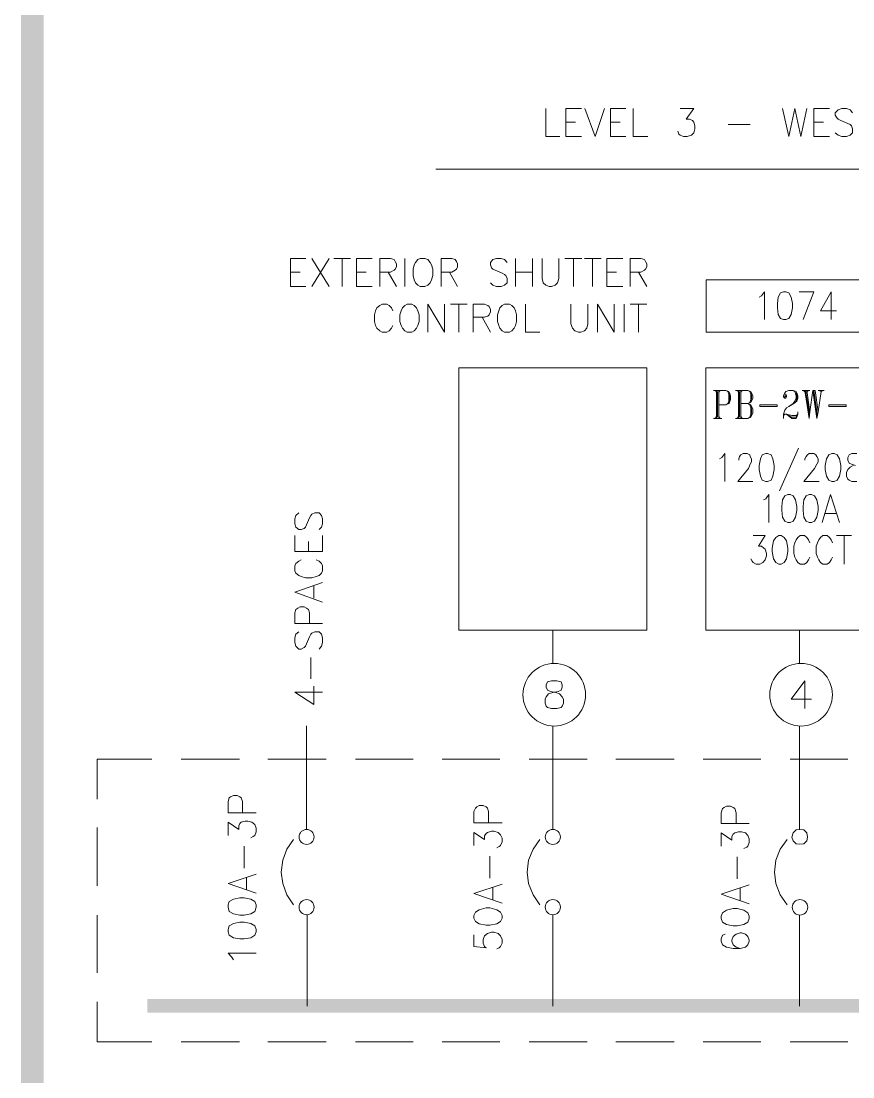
# Model space of a CAD drawing. Header units: inches. Extents: x 0.9 to 46, y 0.8 to 32.4.
# Drawn here: x 1.538 to 3.869, y 14.046 to 17.005 of the extents above; entities that cross this region are included whole.
import ezdxf

# ---------------------------------------------------------------- set-up
doc = ezdxf.new("R2010")
doc.units = ezdxf.units.IN
doc.header["$MEASUREMENT"] = 0
doc.layers.add('PDF_Geometry', color=7, linetype='Continuous')
doc.layers.add('PDF_Solid Fills', color=7, linetype='Continuous')

msp = doc.modelspace()

# ---------------------------------------------------------------- linework, layer by layer
at = {"layer": 'PDF_Geometry', "color": 8, "lineweight": 20, "true_color": 0x808080}
for points in [[(3.0083, 16.7597), (3.0083, 16.6814), (3.0483, 16.6814)], [(3.1083, 16.6814), (3.0649, 16.6814), (3.0649, 16.7597), (3.1083, 16.7597)], [(3.1183, 16.7597), (3.1466, 16.6814), (3.1733, 16.7597)], [(3.2333, 16.6814), (3.1899, 16.6814), (3.1899, 16.7597), (3.2333, 16.7597)], [(3.2533, 16.7597), (3.2533, 16.6814), (3.2949, 16.6814)], [(3.3849, 16.7597), (3.4233, 16.7597), (3.4016, 16.7297), (3.4116, 16.7297), (3.4199, 16.7264), (3.4233, 16.7214), (3.4266, 16.7113), (3.4266, 16.703), (3.4233, 16.6913), (3.4166, 16.6847), (3.4049, 16.6814), (3.3949, 16.6814), (3.3849, 16.6847), (3.3816, 16.688), (3.3783, 16.6964)], [(3.6716, 16.7597), (3.6899, 16.6814), (3.7066, 16.7597), (3.7233, 16.6814), (3.7399, 16.7597)], [(3.8033, 16.6814), (3.7599, 16.6814), (3.7599, 16.7597), (3.8033, 16.7597)], [(3.8683, 16.748), (3.8616, 16.7564), (3.8516, 16.7597), (3.8383, 16.7597), (3.8283, 16.7564), (3.8199, 16.748), (3.8199, 16.7414), (3.8249, 16.733), (3.8283, 16.7297), (3.8349, 16.7264), (3.8549, 16.718), (3.8616, 16.7147), (3.8649, 16.7113), (3.8683, 16.703), (3.8683, 16.6913), (3.8616, 16.6847), (3.8516, 16.6814), (3.8383, 16.6814), (3.8283, 16.6847), (3.8199, 16.6913)], [(3.0649, 16.7214), (3.0916, 16.7214)], [(3.1899, 16.7214), (3.2166, 16.7214)], [(3.5199, 16.7147), (3.5816, 16.7147)], [(3.7599, 16.7214), (3.7866, 16.7214)], [(41.7374, 16.5897), (2.7, 16.5897)]]:
    msp.add_lwpolyline(points, dxfattribs=at)
at = {"layer": 'PDF_Geometry', "lineweight": 9}
for points in [[(2.3366, 16.2614), (2.2933, 16.2614), (2.2933, 16.3397), (2.3366, 16.3397)], [(2.3533, 16.3397), (2.4016, 16.2614)], [(2.4016, 16.3397), (2.3533, 16.2614)], [(2.415, 16.3397), (2.4616, 16.3397)], [(2.4383, 16.3397), (2.4383, 16.2614)], [(2.5216, 16.2614), (2.4783, 16.2614), (2.4783, 16.3397), (2.5216, 16.3397)], [(2.5433, 16.2614), (2.5433, 16.3397), (2.5733, 16.3397), (2.5833, 16.3364), (2.5866, 16.3314), (2.59, 16.3247), (2.59, 16.3164), (2.5866, 16.3097), (2.5833, 16.3064), (2.5733, 16.3014), (2.5433, 16.3014)], [(2.6133, 16.3397), (2.6133, 16.2614)], [(2.715, 16.2614), (2.715, 16.3397), (2.7449, 16.3397), (2.7549, 16.3364), (2.7583, 16.3314), (2.7616, 16.3247), (2.7616, 16.3164), (2.7583, 16.3097), (2.7549, 16.3064), (2.7449, 16.3014), (2.715, 16.3014)], [(2.9, 16.328), (2.8933, 16.3364), (2.8833, 16.3397), (2.87, 16.3397), (2.8599, 16.3364), (2.8533, 16.328), (2.8533, 16.3214), (2.8566, 16.313), (2.8599, 16.3097), (2.8666, 16.3064), (2.8866, 16.298), (2.8933, 16.2947), (2.8966, 16.2914), (2.9, 16.283), (2.9, 16.2714), (2.8933, 16.2647), (2.8833, 16.2614), (2.87, 16.2614), (2.8599, 16.2647), (2.8533, 16.2714)], [(2.9233, 16.3397), (2.9233, 16.2614)], [(2.9716, 16.3397), (2.9716, 16.2614)], [(2.9983, 16.3397), (2.9983, 16.283), (3.0016, 16.2714), (3.0083, 16.2647), (3.0183, 16.2614), (3.0249, 16.2614), (3.0349, 16.2647), (3.0416, 16.2714), (3.0449, 16.283), (3.0449, 16.3397)], [(3.0616, 16.3397), (3.1099, 16.3397)], [(3.0866, 16.3397), (3.0866, 16.2614)], [(3.1166, 16.3397), (3.1633, 16.3397)], [(3.1399, 16.3397), (3.1399, 16.2614)], [(3.2249, 16.2614), (3.1799, 16.2614), (3.1799, 16.3397), (3.2249, 16.3397)], [(3.2449, 16.2614), (3.2449, 16.3397), (3.275, 16.3397), (3.2849, 16.3364), (3.2883, 16.3314), (3.2916, 16.3247), (3.2916, 16.3164), (3.2883, 16.3097), (3.2849, 16.3064), (3.275, 16.3014), (3.2449, 16.3014)], [(2.2933, 16.3014), (2.32, 16.3014)], [(2.4783, 16.3014), (2.505, 16.3014)], [(2.5666, 16.3014), (2.59, 16.2614)], [(2.7383, 16.3014), (2.7616, 16.2614)], [(2.9233, 16.3014), (2.9716, 16.3014)], [(3.1799, 16.3014), (3.2066, 16.3014)], [(3.2683, 16.3014), (3.2916, 16.2614)], [(3.6066, 16.2314), (3.6133, 16.2347), (3.6216, 16.2464), (3.6216, 16.1681)], [(3.7299, 16.1681), (3.7599, 16.2464), (3.7183, 16.2464)], [(3.8083, 16.1681), (3.8083, 16.2464), (3.7783, 16.193), (3.8233, 16.193)], [(2.5799, 16.193), (2.5766, 16.2014), (2.57, 16.208), (2.5633, 16.2114), (2.55, 16.2114), (2.5433, 16.208), (2.535, 16.2014), (2.5316, 16.193), (2.5283, 16.1814), (2.5283, 16.163), (2.5316, 16.1514), (2.535, 16.1447), (2.5433, 16.1364), (2.55, 16.1331), (2.5633, 16.1331), (2.57, 16.1364), (2.5766, 16.1447), (2.5799, 16.1514)], [(2.6783, 16.1331), (2.6783, 16.2114), (2.7249, 16.1331), (2.7249, 16.2114)], [(2.7416, 16.2114), (2.7883, 16.2114)], [(2.765, 16.2114), (2.765, 16.1331)], [(2.8049, 16.1331), (2.8049, 16.2114), (2.8366, 16.2114), (2.8466, 16.208), (2.85, 16.2047), (2.8533, 16.1964), (2.8533, 16.1897), (2.85, 16.1814), (2.8466, 16.178), (2.8366, 16.1747), (2.8049, 16.1747)], [(2.9516, 16.2114), (2.9516, 16.1331), (2.9916, 16.1331)], [(3.0783, 16.2114), (3.0783, 16.1564), (3.0833, 16.1447), (3.0899, 16.1364), (3.1, 16.1331), (3.1066, 16.1331), (3.1166, 16.1364), (3.1233, 16.1447), (3.1266, 16.1564), (3.1266, 16.2114)], [(3.1533, 16.1331), (3.1533, 16.2114), (3.2, 16.1331), (3.2, 16.2114)], [(3.2283, 16.2114), (3.2283, 16.1331)], [(3.2449, 16.2114), (3.2916, 16.2114)], [(3.2683, 16.2114), (3.2683, 16.1331)], [(2.8299, 16.1747), (2.8533, 16.1331)], [(3.4783, 15.9697), (3.5133, 15.9697), (3.5216, 15.9664), (3.5233, 15.9631), (3.5266, 15.9547), (3.5266, 15.9447), (3.5233, 15.9364), (3.5216, 15.933), (3.5133, 15.9297), (3.4933, 15.9297)], [(3.4816, 15.9697), (3.4866, 15.9664)], [(3.4849, 15.9697), (3.4866, 15.9631)], [(3.4866, 15.9697), (3.4866, 15.8914)], [(3.4899, 15.9664), (3.4899, 15.8947)], [(3.4933, 15.9697), (3.4933, 15.8914)], [(3.4949, 15.9697), (3.4933, 15.9631)], [(3.4983, 15.9697), (3.4933, 15.9664)], [(3.5133, 15.9697), (3.5183, 15.9664), (3.5216, 15.9597), (3.5216, 15.9397), (3.5183, 15.933), (3.5133, 15.9297)], [(3.5216, 15.9631), (3.5233, 15.9547), (3.5233, 15.9447), (3.5216, 15.9364)], [(3.5399, 15.9697), (3.5749, 15.9697), (3.5833, 15.9664), (3.585, 15.9631), (3.5883, 15.9547), (3.5883, 15.948), (3.585, 15.9397), (3.5833, 15.9364), (3.5749, 15.933), (3.5833, 15.9297), (3.585, 15.9247), (3.5883, 15.918), (3.5883, 15.9064), (3.585, 15.8997), (3.5833, 15.8947), (3.5749, 15.8914), (3.5399, 15.8914)], [(3.5433, 15.9697), (3.5483, 15.9664)], [(3.5466, 15.9697), (3.5483, 15.9631)], [(3.5483, 15.9697), (3.5483, 15.8914)], [(3.5516, 15.9664), (3.5516, 15.8947)], [(3.5549, 15.9697), (3.5549, 15.8914)], [(3.5749, 15.9697), (3.5799, 15.9664), (3.5833, 15.9597), (3.5833, 15.9447), (3.5799, 15.9364), (3.5749, 15.933), (3.5549, 15.933)], [(3.5583, 15.9697), (3.5549, 15.9631)], [(3.5599, 15.9697), (3.5549, 15.9664)], [(3.5833, 15.9631), (3.585, 15.9547), (3.585, 15.948), (3.5833, 15.9397)], [(3.6783, 15.9597), (3.6816, 15.9597), (3.6833, 15.9547), (3.6833, 15.9514), (3.6816, 15.948), (3.6783, 15.948), (3.6749, 15.9514), (3.6749, 15.9547), (3.6783, 15.9631), (3.6816, 15.9664), (3.6899, 15.9697), (3.7016, 15.9697), (3.7099, 15.9664), (3.7116, 15.9631), (3.7149, 15.9547), (3.7149, 15.948), (3.7116, 15.9397), (3.7033, 15.933), (3.6899, 15.9247), (3.6833, 15.9214), (3.6783, 15.9147), (3.6749, 15.903), (3.6749, 15.8914)], [(3.7016, 15.9697), (3.7066, 15.9664), (3.7099, 15.9547), (3.7099, 15.948), (3.7066, 15.9397), (3.7016, 15.933), (3.6899, 15.9247)], [(3.7099, 15.9631), (3.7116, 15.9547), (3.7116, 15.948), (3.7099, 15.9397)], [(3.7266, 15.9697), (3.7483, 15.9697)], [(3.7283, 15.9697), (3.7366, 15.9664)], [(3.7316, 15.9697), (3.7366, 15.9631)], [(3.7349, 15.9697), (3.7466, 15.8914), (3.7466, 15.9097), (3.7366, 15.9697)], [(3.7399, 15.9697), (3.7483, 15.9097), (3.7566, 15.9697), (3.7683, 15.8914), (3.7683, 15.9097), (3.7599, 15.9697)], [(3.7433, 15.9697), (3.7399, 15.9631)], [(3.7466, 15.9697), (3.7399, 15.9664)], [(3.7566, 15.9697), (3.7633, 15.9697), (3.7716, 15.9097), (3.7799, 15.9664)], [(3.7716, 15.9697), (3.7883, 15.9697)], [(3.7733, 15.9697), (3.7799, 15.9664), (3.7849, 15.9697)], [(3.5749, 15.933), (3.5799, 15.9297), (3.5833, 15.9214), (3.5833, 15.903), (3.5799, 15.8947), (3.5749, 15.8914)], [(3.5833, 15.9247), (3.585, 15.918), (3.585, 15.9064), (3.5833, 15.8997)], [(3.4783, 15.8914), (3.5016, 15.8914)], [(3.4866, 15.8947), (3.4816, 15.8914)], [(3.4866, 15.8997), (3.4849, 15.8914)], [(3.4933, 15.8997), (3.4949, 15.8914)], [(3.4933, 15.8947), (3.4983, 15.8914)], [(3.5483, 15.8947), (3.5433, 15.8914)], [(3.5483, 15.8997), (3.5466, 15.8914)], [(3.5549, 15.8997), (3.5583, 15.8914)], [(3.5549, 15.8947), (3.5599, 15.8914)], [(3.6749, 15.8997), (3.6783, 15.903), (3.6833, 15.903), (3.6983, 15.8997), (3.7099, 15.8997), (3.7149, 15.903)], [(3.7149, 15.9097), (3.7149, 15.903), (3.7116, 15.8947), (3.7099, 15.8914), (3.6983, 15.8914), (3.6833, 15.903), (3.6983, 15.8947), (3.7099, 15.8947), (3.7116, 15.8997)], [(3.7483, 15.9097), (3.7466, 15.8914)], [(3.7716, 15.9097), (3.7683, 15.8914)], [(3.7166, 15.808), (3.6633, 15.688)], [(3.4949, 15.778), (3.5016, 15.7814), (3.5099, 15.793), (3.5099, 15.7147)], [(3.5499, 15.7747), (3.5499, 15.778), (3.5516, 15.7847), (3.5549, 15.7897), (3.5616, 15.793), (3.5733, 15.793), (3.5799, 15.7897), (3.5816, 15.7847), (3.585, 15.778), (3.585, 15.7697), (3.5816, 15.763), (3.5766, 15.7514), (3.5466, 15.7147), (3.5883, 15.7147)], [(3.7349, 15.7747), (3.7349, 15.778), (3.7383, 15.7847), (3.7416, 15.7897), (3.7466, 15.793), (3.7599, 15.793), (3.7649, 15.7897), (3.7683, 15.7847), (3.7716, 15.778), (3.7716, 15.7697), (3.7683, 15.763), (3.7616, 15.7514), (3.7316, 15.7147), (3.7749, 15.7147)], [(3.8799, 15.793), (3.8666, 15.793), (3.8583, 15.7897), (3.8549, 15.7814), (3.8549, 15.7747), (3.8583, 15.7664), (3.8649, 15.763), (3.8766, 15.7597)], [(3.8799, 15.7147), (3.8666, 15.7147), (3.8583, 15.7181), (3.8549, 15.7214), (3.8516, 15.7297), (3.8516, 15.7397), (3.8549, 15.748), (3.8616, 15.7547), (3.8699, 15.7597)], [(3.6183, 15.6631), (3.6249, 15.6664), (3.6333, 15.678), (3.6333, 15.5997)], [(3.7833, 15.5997), (3.8066, 15.678), (3.8316, 15.5997)], [(2.3166, 15.6264), (2.3083, 15.6197), (2.305, 15.6097), (2.305, 15.5964), (2.3083, 15.5864), (2.3166, 15.5797), (2.3233, 15.5797), (2.3316, 15.583), (2.335, 15.5864), (2.3383, 15.5931), (2.3466, 15.6131), (2.35, 15.6197), (2.3533, 15.623), (2.3616, 15.6264), (2.3733, 15.6264), (2.38, 15.6197), (2.3833, 15.6097), (2.3833, 15.5964), (2.38, 15.5864), (2.3733, 15.5797)], [(3.7916, 15.6247), (3.8216, 15.6247)], [(2.3833, 15.5631), (2.3833, 15.518), (2.305, 15.518), (2.305, 15.5631)], [(3.5899, 15.5631), (3.6233, 15.5631), (3.6049, 15.5331), (3.6133, 15.5331), (3.6199, 15.5281), (3.6233, 15.5247), (3.6266, 15.5131), (3.6266, 15.5064), (3.6233, 15.4947), (3.6166, 15.488), (3.6083, 15.483), (3.5983, 15.483), (3.5899, 15.488), (3.5866, 15.4914), (3.5833, 15.498)], [(3.7483, 15.5431), (3.7449, 15.5514), (3.7399, 15.5581), (3.7333, 15.5631), (3.7216, 15.5631), (3.7149, 15.5581), (3.7099, 15.5514), (3.7066, 15.5431), (3.7033, 15.5331), (3.7033, 15.5131), (3.7066, 15.503), (3.7099, 15.4947), (3.7149, 15.488), (3.7216, 15.483), (3.7333, 15.483), (3.7399, 15.488), (3.7449, 15.4947), (3.7483, 15.503)], [(3.8116, 15.5431), (3.8083, 15.5514), (3.8033, 15.5581), (3.7966, 15.5631), (3.7849, 15.5631), (3.7783, 15.5581), (3.7733, 15.5514), (3.7699, 15.5431), (3.7666, 15.5331), (3.7666, 15.5131), (3.7699, 15.503), (3.7733, 15.4947), (3.7783, 15.488), (3.7849, 15.483), (3.7966, 15.483), (3.8033, 15.488), (3.8083, 15.4947), (3.8116, 15.503)], [(3.8233, 15.5631), (3.8649, 15.5631)], [(3.8449, 15.5631), (3.8449, 15.483)], [(2.3433, 15.518), (2.3433, 15.5464)], [(2.3233, 15.4947), (2.3166, 15.4914), (2.3083, 15.4847), (2.305, 15.4781), (2.305, 15.4647), (2.3083, 15.4581), (2.3166, 15.4514), (2.3233, 15.4481), (2.335, 15.4447), (2.3533, 15.4447), (2.365, 15.4481), (2.3733, 15.4514), (2.38, 15.4581), (2.3833, 15.4647), (2.3833, 15.4781), (2.38, 15.4847), (2.3733, 15.4914), (2.365, 15.4947)], [(2.3833, 15.3764), (2.305, 15.4047), (2.3833, 15.4314)], [(2.3583, 15.3881), (2.3583, 15.4214)], [(2.3833, 15.3164), (2.305, 15.3164), (2.305, 15.3464), (2.3083, 15.3564), (2.3133, 15.3597), (2.32, 15.363), (2.3316, 15.363), (2.3383, 15.3597), (2.3433, 15.3564), (2.3466, 15.3464), (2.3466, 15.3164)], [(3.0283, 15.2047), (3.0283, 15.2981)], [(3.7199, 15.2047), (3.7199, 15.2981)], [(2.3166, 15.293), (2.3083, 15.2864), (2.305, 15.2764), (2.305, 15.2631), (2.3083, 15.2531), (2.3166, 15.2447), (2.3233, 15.2447), (2.3316, 15.2497), (2.335, 15.2531), (2.3383, 15.2597), (2.3466, 15.2797), (2.35, 15.2864), (2.3533, 15.2897), (2.3616, 15.293), (2.3733, 15.293), (2.38, 15.2864), (2.3833, 15.2764), (2.3833, 15.2631), (2.38, 15.2531), (2.3733, 15.2447)], [(2.35, 15.1614), (2.35, 15.2214)], [(3.7349, 15.0781), (3.7349, 15.1564), (3.6966, 15.1047), (3.7533, 15.1047)], [(2.3833, 15.1247), (2.305, 15.1247), (2.3583, 15.0897), (2.3583, 15.1414)], [(2.3383, 14.7397), (2.3383, 15.0297)], [(3.0283, 14.7397), (3.0283, 15.0297)], [(3.7199, 14.7397), (3.7199, 15.0297)], [(1.7516, 14.8247), (1.7516, 14.9364), (1.905, 14.9364)], [(1.9866, 14.9364), (2.15, 14.9364)], [(2.23, 14.9364), (2.3933, 14.9364)], [(2.475, 14.9364), (2.6366, 14.9364)], [(2.7183, 14.9364), (2.88, 14.9364)], [(2.9616, 14.9364), (3.1249, 14.9364)], [(3.2049, 14.9364), (3.3683, 14.9364)], [(3.4499, 14.9364), (3.6116, 14.9364)], [(3.6933, 14.9364), (3.8549, 14.9364)], [(2.1966, 14.7864), (2.1183, 14.7864), (2.1183, 14.8181), (2.1216, 14.828), (2.125, 14.8314), (2.1333, 14.8347), (2.1433, 14.8347), (2.1516, 14.8314), (2.155, 14.828), (2.1583, 14.8181), (2.1583, 14.7864)], [(2.8866, 14.758), (2.8066, 14.758), (2.8066, 14.7897), (2.8116, 14.7997), (2.815, 14.8031), (2.8216, 14.8064), (2.8333, 14.8064), (2.8416, 14.8031), (2.845, 14.7997), (2.8483, 14.7897), (2.8483, 14.758)], [(3.5783, 14.7564), (3.4999, 14.7564), (3.4999, 14.7864), (3.5033, 14.7981), (3.5083, 14.8014), (3.5149, 14.8047), (3.5266, 14.8047), (3.5333, 14.8014), (3.5383, 14.7981), (3.5416, 14.7864), (3.5416, 14.7564)], [(2.1183, 14.723), (2.1183, 14.7597), (2.1483, 14.7397), (2.1483, 14.7497), (2.1516, 14.7564), (2.155, 14.7597), (2.1666, 14.7631), (2.1733, 14.7631), (2.185, 14.7597), (2.1933, 14.7531), (2.1966, 14.7431), (2.1966, 14.7331), (2.1933, 14.723), (2.1883, 14.7197), (2.1816, 14.7164)], [(1.7516, 14.5814), (1.7516, 14.7447)], [(2.8066, 14.6947), (2.8066, 14.7314), (2.8366, 14.7114), (2.8366, 14.7214), (2.8416, 14.7281), (2.845, 14.7314), (2.8566, 14.7347), (2.8633, 14.7347), (2.875, 14.7314), (2.8816, 14.7247), (2.8866, 14.7148), (2.8866, 14.7047), (2.8816, 14.6947), (2.8783, 14.6914), (2.8716, 14.6881)], [(3.4999, 14.6931), (3.4999, 14.7297), (3.53, 14.7097), (3.53, 14.7197), (3.5333, 14.7264), (3.5383, 14.7297), (3.5483, 14.7331), (3.5566, 14.7331), (3.5683, 14.7297), (3.5749, 14.723), (3.5783, 14.7131), (3.5783, 14.7031), (3.5749, 14.6931), (3.5716, 14.6897), (3.5633, 14.6864)], [(2.3016, 14.7114), (2.2833, 14.6847), (2.2716, 14.6531), (2.2666, 14.6197), (2.2716, 14.5881), (2.2833, 14.5564), (2.3016, 14.5281)], [(2.9916, 14.7114), (2.9733, 14.6847), (2.96, 14.6531), (2.9566, 14.6197), (2.96, 14.5881), (2.9733, 14.5564), (2.9916, 14.5281)], [(3.6849, 14.7114), (3.6649, 14.6847), (3.6533, 14.6531), (3.6499, 14.6197), (3.6533, 14.5881), (3.6649, 14.5564), (3.6849, 14.5281)], [(2.1633, 14.6314), (2.1633, 14.6931)], [(2.8516, 14.6031), (2.8516, 14.6647)], [(3.5449, 14.6014), (3.5449, 14.6631)], [(2.1966, 14.5614), (2.1183, 14.5881), (2.1966, 14.6147)], [(2.17, 14.5714), (2.17, 14.6047)], [(2.8866, 14.5331), (2.8066, 14.5597), (2.8866, 14.5864)], [(3.5783, 14.5314), (3.4999, 14.5581), (3.5783, 14.5847)], [(2.8599, 14.5431), (2.8599, 14.5764)], [(3.5533, 14.5414), (3.5533, 14.5747)], [(1.7516, 14.3381), (1.7516, 14.4997)], [(2.34, 14.4997), (2.34, 14.2447)], [(3.0283, 14.4997), (3.0283, 14.2447)], [(3.7199, 14.4997), (3.7199, 14.2447)], [(2.8066, 14.4447), (2.8066, 14.4114), (2.8416, 14.4081), (2.8366, 14.4114), (2.8333, 14.4214), (2.8333, 14.4314), (2.8366, 14.4414), (2.845, 14.4481), (2.8566, 14.4514), (2.8633, 14.4514), (2.875, 14.4481), (2.8816, 14.4414), (2.8866, 14.4314), (2.8866, 14.4214), (2.8816, 14.4114), (2.8783, 14.4081), (2.8716, 14.4048)], [(3.5116, 14.4464), (3.5033, 14.4431), (3.4999, 14.4331), (3.4999, 14.4264), (3.5033, 14.4164), (3.5149, 14.4097), (3.5333, 14.4064), (3.5533, 14.4064), (3.5683, 14.4097), (3.5749, 14.4164), (3.5783, 14.4264), (3.5783, 14.4297), (3.5749, 14.4397), (3.5683, 14.4464), (3.5566, 14.4497), (3.5533, 14.4497), (3.5416, 14.4464), (3.5333, 14.4397), (3.53, 14.4297), (3.53, 14.4264), (3.5333, 14.4164), (3.5416, 14.4097), (3.5533, 14.4064)], [(2.1333, 14.3747), (2.1283, 14.3831), (2.1183, 14.3931), (2.1966, 14.3931)], [(1.905, 14.1448), (1.7516, 14.1448), (1.7516, 14.2564)], [(2.15, 14.1448), (1.9866, 14.1448)], [(2.3933, 14.1448), (2.23, 14.1448)], [(2.6366, 14.1448), (2.475, 14.1448)], [(2.88, 14.1448), (2.7183, 14.1448)], [(3.1249, 14.1448), (2.9616, 14.1448)], [(3.3683, 14.1448), (3.2049, 14.1448)], [(3.6116, 14.1448), (3.4499, 14.1448)], [(3.8549, 14.1448), (3.6933, 14.1448)]]:
    msp.add_lwpolyline(points, dxfattribs=at)
for points in [[(2.6566, 16.3397), (2.65, 16.3364), (2.6433, 16.328), (2.6399, 16.3214), (2.6366, 16.3097), (2.6366, 16.2914), (2.6399, 16.2797), (2.6433, 16.2714), (2.65, 16.2647), (2.6566, 16.2614), (2.67, 16.2614), (2.6783, 16.2647), (2.685, 16.2714), (2.6883, 16.2797), (2.6916, 16.2914), (2.6916, 16.3097), (2.6883, 16.3214), (2.685, 16.328), (2.6783, 16.3364), (2.67, 16.3397)], [(3.4583, 16.2797), (3.9866, 16.2797), (3.9866, 16.1331), (3.4583, 16.1331)], [(3.6749, 16.2464), (3.6666, 16.243), (3.6599, 16.2314), (3.6583, 16.213), (3.6583, 16.2014), (3.6599, 16.183), (3.6666, 16.1714), (3.6749, 16.1681), (3.6816, 16.1681), (3.6899, 16.1714), (3.6966, 16.183), (3.6999, 16.2014), (3.6999, 16.213), (3.6966, 16.2314), (3.6899, 16.243), (3.6816, 16.2464)], [(2.62, 16.2114), (2.6133, 16.208), (2.6066, 16.2014), (2.6033, 16.193), (2.6, 16.1814), (2.6, 16.163), (2.6033, 16.1514), (2.6066, 16.1447), (2.6133, 16.1364), (2.62, 16.1331), (2.6333, 16.1331), (2.6399, 16.1364), (2.6466, 16.1447), (2.65, 16.1514), (2.6533, 16.163), (2.6533, 16.1814), (2.65, 16.193), (2.6466, 16.2014), (2.6399, 16.208), (2.6333, 16.2114)], [(2.8933, 16.2114), (2.8866, 16.208), (2.88, 16.2014), (2.8766, 16.193), (2.8733, 16.1814), (2.8733, 16.163), (2.8766, 16.1514), (2.88, 16.1447), (2.8866, 16.1364), (2.8933, 16.1331), (2.9066, 16.1331), (2.9133, 16.1364), (2.9199, 16.1447), (2.9233, 16.1514), (2.9266, 16.163), (2.9266, 16.1814), (2.9233, 16.193), (2.9199, 16.2014), (2.9133, 16.208), (2.9066, 16.2114)], [(2.765, 15.2981), (3.2916, 15.2981), (3.2916, 16.033), (2.765, 16.033)], [(3.4566, 16.033), (3.4566, 15.2981), (3.9849, 15.2981), (3.9849, 16.033)], [(3.6783, 15.9514), (3.6816, 15.9514), (3.6816, 15.9547), (3.6783, 15.9547)], [(3.6566, 15.9247), (3.6083, 15.9247), (3.6083, 15.9297), (3.6566, 15.9297)], [(3.8499, 15.9247), (3.8016, 15.9247), (3.8016, 15.9297), (3.8499, 15.9297)], [(3.6249, 15.793), (3.6149, 15.7897), (3.6099, 15.778), (3.6066, 15.7597), (3.6066, 15.748), (3.6099, 15.7297), (3.6149, 15.7181), (3.6249, 15.7147), (3.6299, 15.7147), (3.6399, 15.7181), (3.6449, 15.7297), (3.6483, 15.748), (3.6483, 15.7597), (3.6449, 15.778), (3.6399, 15.7897), (3.6299, 15.793)], [(3.8099, 15.793), (3.8016, 15.7897), (3.7949, 15.778), (3.7916, 15.7597), (3.7916, 15.748), (3.7949, 15.7297), (3.8016, 15.7181), (3.8099, 15.7147), (3.8166, 15.7147), (3.8249, 15.7181), (3.8316, 15.7297), (3.8349, 15.748), (3.8349, 15.7597), (3.8316, 15.778), (3.8249, 15.7897), (3.8166, 15.793)], [(3.6866, 15.678), (3.6783, 15.6747), (3.6716, 15.6631), (3.67, 15.6447), (3.67, 15.6331), (3.6716, 15.6147), (3.6783, 15.603), (3.6866, 15.5997), (3.6933, 15.5997), (3.7016, 15.603), (3.7083, 15.6147), (3.7116, 15.6331), (3.7116, 15.6447), (3.7083, 15.6631), (3.7016, 15.6747), (3.6933, 15.678)], [(3.7466, 15.678), (3.7383, 15.6747), (3.7316, 15.6631), (3.7299, 15.6447), (3.7299, 15.6331), (3.7316, 15.6147), (3.7383, 15.603), (3.7466, 15.5997), (3.7533, 15.5997), (3.7616, 15.603), (3.7683, 15.6147), (3.7716, 15.6331), (3.7716, 15.6447), (3.7683, 15.6631), (3.7616, 15.6747), (3.7533, 15.678)], [(3.6616, 15.5631), (3.6533, 15.5581), (3.6466, 15.5481), (3.6433, 15.5281), (3.6433, 15.518), (3.6466, 15.498), (3.6533, 15.488), (3.6616, 15.483), (3.6683, 15.483), (3.6766, 15.488), (3.6833, 15.498), (3.6866, 15.518), (3.6866, 15.5281), (3.6833, 15.5481), (3.6766, 15.5581), (3.6683, 15.5631)], [(3.0249, 15.1564), (3.0133, 15.153), (3.0099, 15.1447), (3.0099, 15.1381), (3.0133, 15.1297), (3.0216, 15.1264), (3.0366, 15.123), (3.0466, 15.1197), (3.0549, 15.1114), (3.0583, 15.1047), (3.0583, 15.0931), (3.0549, 15.0847), (3.0516, 15.0814), (3.0399, 15.0781), (3.0249, 15.0781), (3.0133, 15.0814), (3.0099, 15.0847), (3.0066, 15.0931), (3.0066, 15.1047), (3.0099, 15.1114), (3.0166, 15.1197), (3.0283, 15.123), (3.0433, 15.1264), (3.0516, 15.1297), (3.0549, 15.1381), (3.0549, 15.1447), (3.0516, 15.153), (3.0399, 15.1564)], [(3.7199, 14.7397), (3.7099, 14.7381), (3.7016, 14.7297), (3.6983, 14.7181), (3.7016, 14.7081), (3.7099, 14.6997), (3.7199, 14.6981), (3.7316, 14.6997), (3.7399, 14.7081), (3.7416, 14.7181), (3.7399, 14.7297), (3.7316, 14.7381)], [(2.1183, 14.5214), (2.1216, 14.5097), (2.1333, 14.5031), (2.1516, 14.4997), (2.1633, 14.4997), (2.1816, 14.5031), (2.1933, 14.5097), (2.1966, 14.5214), (2.1966, 14.5281), (2.1933, 14.5381), (2.1816, 14.5447), (2.1633, 14.5481), (2.1516, 14.5481), (2.1333, 14.5447), (2.1216, 14.5381), (2.1183, 14.5281)], [(2.8066, 14.4914), (2.8116, 14.4814), (2.8216, 14.4747), (2.8416, 14.4714), (2.8516, 14.4714), (2.8716, 14.4747), (2.8816, 14.4814), (2.8866, 14.4914), (2.8866, 14.4981), (2.8816, 14.5081), (2.8716, 14.5147), (2.8516, 14.5197), (2.8416, 14.5197), (2.8216, 14.5147), (2.8116, 14.5081), (2.8066, 14.4981)], [(3.4999, 14.4898), (3.5033, 14.4797), (3.5149, 14.4731), (3.5333, 14.4697), (3.5449, 14.4697), (3.5633, 14.4731), (3.5749, 14.4797), (3.5783, 14.4898), (3.5783, 14.4964), (3.5749, 14.5064), (3.5633, 14.5131), (3.5449, 14.5181), (3.5333, 14.5181), (3.5149, 14.5131), (3.5033, 14.5064), (3.4999, 14.4964)], [(2.1183, 14.4531), (2.1216, 14.4431), (2.1333, 14.4364), (2.1516, 14.4331), (2.1633, 14.4331), (2.1816, 14.4364), (2.1933, 14.4431), (2.1966, 14.4531), (2.1966, 14.4597), (2.1933, 14.4697), (2.1816, 14.4764), (2.1633, 14.4797), (2.1516, 14.4797), (2.1333, 14.4764), (2.1216, 14.4697), (2.1183, 14.4597)]]:
    msp.add_lwpolyline(points, close=True, dxfattribs=at)
for centre, radius in [((3.0323, 15.117), 0.0877), ((3.7239, 15.117), 0.0877), ((2.3383, 14.7186), 0.0211), ((3.0283, 14.7186), 0.0211), ((2.3383, 14.5219), 0.0211), ((3.0283, 14.5219), 0.0211), ((3.7208, 14.5214), 0.0216)]:
    msp.add_circle(centre, radius, dxfattribs=at)
at = {"layer": 'PDF_Solid Fills', "lineweight": 9, "transparency": 33554559}
for points in [[(1.5383, 0.755), (1.6016, 0.8183), (1.5383, 32.3527)], [(1.6016, 0.8183), (1.5383, 32.3527), (1.6016, 32.2895)]]:
    msp.add_solid(points, dxfattribs=at)
at = {"layer": 'PDF_Solid Fills', "color": 8, "lineweight": 9, "true_color": 0x808080, "transparency": 33554559}
for points in [[(14.4331, 14.2264), (14.4331, 14.2648), (1.8916, 14.2264)], [(14.4331, 14.2648), (1.8916, 14.2264), (1.8916, 14.2648)]]:
    msp.add_solid(points, dxfattribs=at)

doc.saveas('drawing.dxf')
